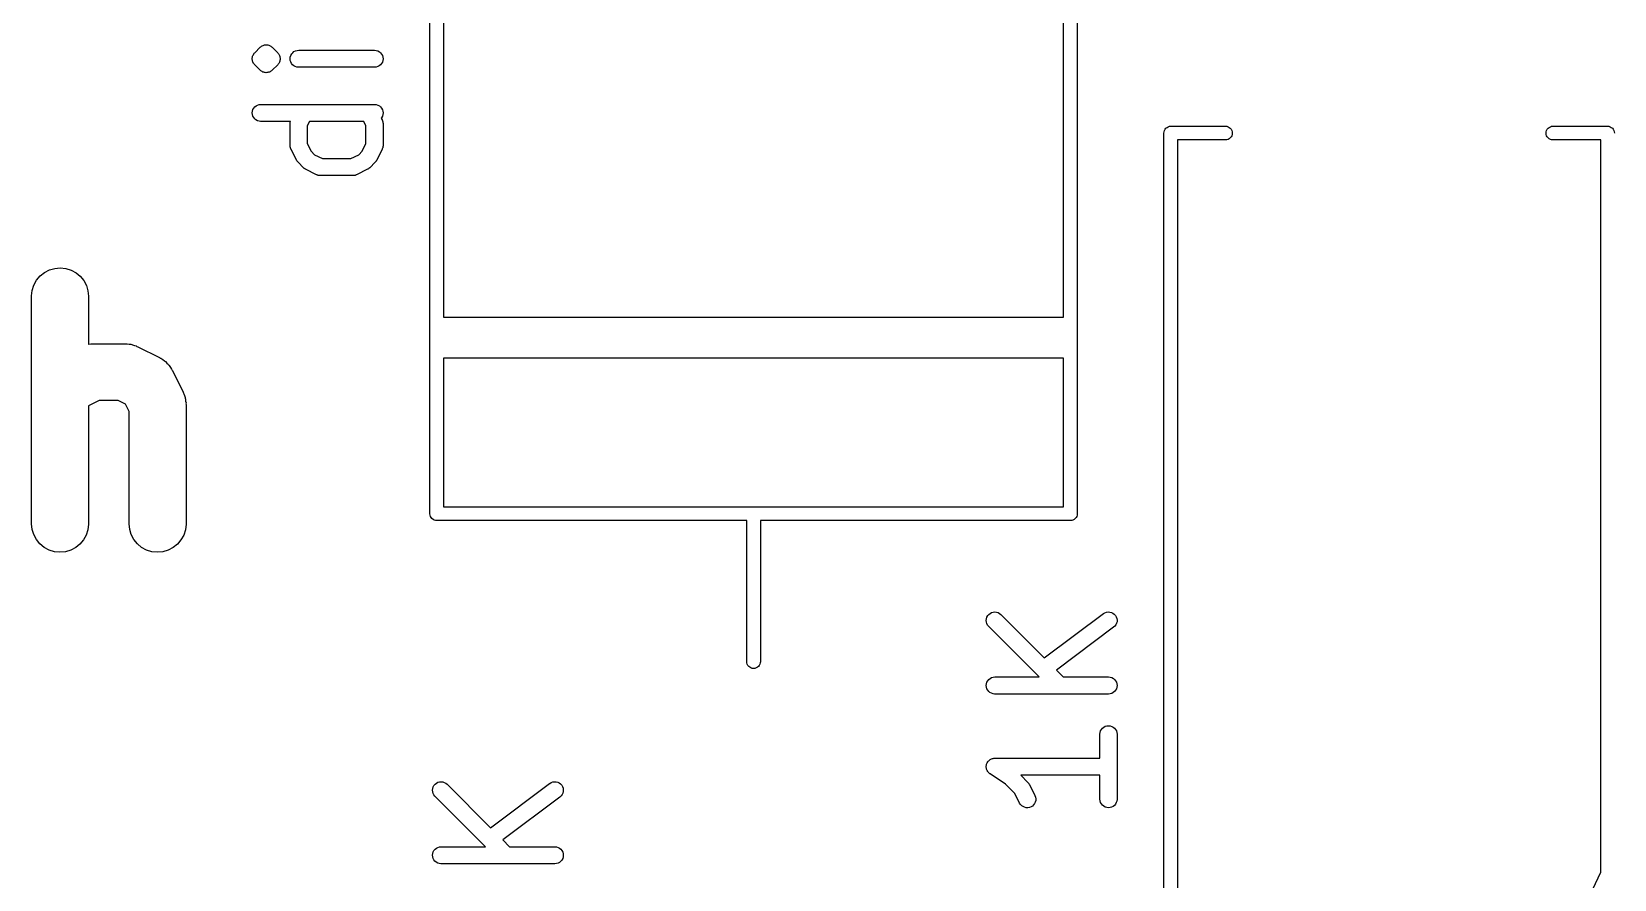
# Model space of a CAD drawing. Extents: x 84.8 to 173.4, y -140 to -47.1.
# Drawn here: x 136.91 to 150.82, y -66.77 to -59.32 of the extents above; entities that cross this region are included whole.
import ezdxf

# ---------------------------------------------------------------- set-up
doc = ezdxf.new("R2010")
doc.units = 0
doc.header["$MEASUREMENT"] = 0
doc.layers.add('BLACK', color=7, linetype='CONTINUOUS')

msp = doc.modelspace()

# ---------------------------------------------------------------- linework, layer by layer
at = {"layer": 'BLACK', "linetype": 'CONTINUOUS'}
for p, q in [((140.411, -61.883), (140.411, -53.7969)), ((140.531, -53.854), (140.531, -61.826)), ((145.981, -61.826), (145.981, -55.3992)), ((146.101, -55.3992), (146.101, -61.8831)), ((138.848, -59.5542), (138.849, -59.5472)), ((138.849, -59.5472), (138.85, -59.5401)), ((138.85, -59.5396), (138.852, -59.5329)), ((138.85, -59.5397), (138.85, -59.5396)), ((138.85, -59.5399), (138.85, -59.5397)), ((138.85, -59.54), (138.85, -59.5399)), ((138.85, -59.5401), (138.85, -59.54)), ((138.852, -59.5329), (138.854, -59.5261)), ((138.854, -59.5256), (138.858, -59.5194)), ((138.854, -59.5258), (138.854, -59.5256)), ((138.854, -59.5259), (138.854, -59.5258)), ((138.854, -59.526), (138.854, -59.5259)), ((138.854, -59.5261), (138.854, -59.526)), ((138.858, -59.5194), (138.861, -59.5132)), ((138.861, -59.5128), (138.866, -59.5073)), ((138.861, -59.5129), (138.861, -59.5128)), ((138.861, -59.513), (138.861, -59.5129)), ((138.861, -59.5131), (138.861, -59.513)), ((138.861, -59.5132), (138.861, -59.5131)), ((138.866, -59.5073), (138.87, -59.5019)), ((138.87, -59.5019), (138.918, -59.4543)), ((138.918, -59.4539), (138.919, -59.4536)), ((138.918, -59.4543), (138.918, -59.4539)), ((138.918, -59.4539), (138.918, -59.4539)), ((138.918, -59.4539), (138.918, -59.4539)), ((138.919, -59.4536), (138.924, -59.4492)), ((138.924, -59.4492), (138.93, -59.4447)), ((138.93, -59.4444), (138.936, -59.4412)), ((138.93, -59.4446), (138.93, -59.4444)), ((138.93, -59.4447), (138.93, -59.4446)), ((138.936, -59.4412), (138.943, -59.4379)), ((138.943, -59.4377), (138.95, -59.4357)), ((138.943, -59.4378), (138.943, -59.4377)), ((138.943, -59.4379), (138.943, -59.4378)), ((138.95, -59.4357), (138.957, -59.4337)), ((138.957, -59.4336), (138.964, -59.433)), ((138.957, -59.4337), (138.957, -59.4336)), ((138.957, -59.4337), (138.957, -59.4337)), ((138.964, -59.433), (138.971, -59.4323)), ((138.971, -59.4323), (138.972, -59.4324)), ((138.972, -59.4324), (138.972, -59.4323)), ((138.972, -59.4323), (138.979, -59.4331)), ((138.979, -59.4331), (138.986, -59.4338)), ((138.986, -59.4338), (138.986, -59.4339)), ((138.986, -59.4339), (138.986, -59.4339)), ((138.986, -59.4339), (138.993, -59.436)), ((138.993, -59.436), (139, -59.4381)), ((139, -59.4381), (139, -59.4382)), ((139, -59.4382), (139, -59.4383)), ((139, -59.4383), (139.006, -59.4417)), ((139.006, -59.4417), (139.013, -59.445)), ((139.013, -59.445), (139.013, -59.4452)), ((139.013, -59.4452), (139.013, -59.4453)), ((139.013, -59.4453), (139.019, -59.4498)), ((139.019, -59.4498), (139.024, -59.4543)), ((139.024, -59.4543), (139.072, -59.5019)), ((139.072, -59.5019), (139.072, -59.5023)), ((139.072, -59.5023), (139.072, -59.5023)), ((139.072, -59.5023), (139.072, -59.5023)), ((139.072, -59.5023), (139.072, -59.5025)), ((139.072, -59.5025), (139.072, -59.5025)), ((139.072, -59.5025), (139.072, -59.5025)), ((139.072, -59.5025), (139.072, -59.5027)), ((139.072, -59.5027), (139.077, -59.5082)), ((139.077, -59.5082), (139.081, -59.5137)), ((139.081, -59.5137), (139.081, -59.5138)), ((139.081, -59.5138), (139.081, -59.5139)), ((139.081, -59.5139), (139.081, -59.514)), ((139.081, -59.514), (139.082, -59.5141)), ((139.082, -59.5141), (139.085, -59.5204)), ((139.085, -59.5204), (139.088, -59.5266)), ((139.088, -59.5266), (139.088, -59.5267)), ((139.088, -59.5267), (139.088, -59.5269)), ((139.088, -59.5269), (139.088, -59.527)), ((139.088, -59.527), (139.088, -59.5271)), ((139.088, -59.5271), (139.09, -59.5339)), ((139.09, -59.5339), (139.092, -59.5406)), ((139.092, -59.5406), (139.092, -59.5408)), ((139.092, -59.5408), (139.092, -59.5409)), ((139.092, -59.5409), (139.092, -59.541)), ((139.092, -59.541), (139.092, -59.5412)), ((139.092, -59.5412), (139.093, -59.5482)), ((139.093, -59.5482), (139.094, -59.5552)), ((139.182, -59.5544), (139.183, -59.5399)), ((139.183, -59.5399), (139.188, -59.5259)), ((139.188, -59.5259), (139.195, -59.513)), ((139.195, -59.513), (139.204, -59.5017)), ((139.204, -59.5017), (139.215, -59.4925)), ((139.215, -59.4925), (139.228, -59.4856)), ((139.228, -59.4856), (139.242, -59.4814)), ((139.242, -59.4814), (139.257, -59.48)), ((139.257, -59.48), (139.923, -59.48)), ((139.923, -59.48), (139.924, -59.48)), ((139.924, -59.48), (139.939, -59.4816)), ((139.939, -59.4816), (139.953, -59.486)), ((139.953, -59.486), (139.966, -59.4931)), ((139.966, -59.4931), (139.977, -59.5025)), ((139.977, -59.5025), (139.986, -59.5139)), ((139.986, -59.5139), (139.993, -59.5269)), ((139.993, -59.5269), (139.997, -59.5409)), ((139.997, -59.5409), (139.998, -59.5555)), ((138.848, -59.5543), (138.848, -59.5542)), ((138.848, -59.5544), (138.848, -59.5543)), ((138.848, -59.5546), (138.848, -59.5544)), ((138.848, -59.5547), (138.848, -59.5546)), ((138.849, -59.5617), (138.848, -59.5547)), ((138.85, -59.5687), (138.849, -59.5617)), ((138.85, -59.5689), (138.85, -59.5687)), ((138.85, -59.569), (138.85, -59.5689)), ((138.85, -59.5691), (138.85, -59.569)), ((138.85, -59.5693), (138.85, -59.5691)), ((138.852, -59.576), (138.85, -59.5693)), ((138.854, -59.5828), (138.852, -59.576)), ((138.854, -59.5829), (138.854, -59.5828)), ((138.854, -59.583), (138.854, -59.5829)), ((138.854, -59.5832), (138.854, -59.583)), ((138.854, -59.5833), (138.854, -59.5832)), ((138.857, -59.5895), (138.854, -59.5833)), ((138.86, -59.5958), (138.857, -59.5895)), ((138.861, -59.5959), (138.86, -59.5958)), ((138.861, -59.596), (138.861, -59.5959)), ((138.861, -59.5961), (138.861, -59.596)), ((138.861, -59.5962), (138.861, -59.5961)), ((138.865, -59.6017), (138.861, -59.5962)), ((138.87, -59.6072), (138.865, -59.6017)), ((138.87, -59.6074), (138.87, -59.6072)), ((138.87, -59.6076), (138.87, -59.6074)), ((138.87, -59.6074), (138.87, -59.6074)), ((138.87, -59.6074), (138.87, -59.6074)), ((138.87, -59.608), (138.87, -59.6076)), ((138.87, -59.6076), (138.87, -59.6076)), ((138.87, -59.6076), (138.87, -59.6076)), ((138.918, -59.6556), (138.87, -59.608)), ((138.923, -59.6601), (138.918, -59.6556)), ((138.929, -59.6646), (138.923, -59.6601)), ((138.929, -59.6647), (138.929, -59.6646)), ((138.929, -59.6649), (138.929, -59.6647)), ((138.936, -59.6682), (138.929, -59.6649)), ((138.942, -59.6716), (138.936, -59.6682)), ((138.942, -59.6717), (138.942, -59.6716)), ((138.942, -59.6718), (138.942, -59.6717)), ((138.949, -59.6739), (138.942, -59.6718)), ((138.956, -59.676), (138.949, -59.6739)), ((138.956, -59.6761), (138.956, -59.676)), ((138.956, -59.676), (138.956, -59.676)), ((138.963, -59.6768), (138.956, -59.6761)), ((138.97, -59.6776), (138.963, -59.6768)), ((138.971, -59.6776), (138.97, -59.6775)), ((138.97, -59.6775), (138.97, -59.6776)), ((138.978, -59.6769), (138.971, -59.6776)), ((138.985, -59.6763), (138.978, -59.6769)), ((138.992, -59.6742), (138.985, -59.6762)), ((138.985, -59.6762), (138.985, -59.6762)), ((138.985, -59.6762), (138.985, -59.6763)), ((138.999, -59.6722), (138.992, -59.6742)), ((139.006, -59.6687), (138.999, -59.672)), ((138.999, -59.672), (138.999, -59.6721)), ((138.999, -59.6721), (138.999, -59.6722)), ((139.012, -59.6655), (139.006, -59.6687)), ((139.018, -59.6608), (139.012, -59.6652)), ((139.012, -59.6652), (139.012, -59.6653)), ((139.012, -59.6653), (139.012, -59.6655)), ((139.023, -59.6563), (139.018, -59.6608)), ((139.024, -59.656), (139.023, -59.6563)), ((139.072, -59.608), (139.024, -59.6556)), ((139.024, -59.6556), (139.024, -59.656)), ((139.024, -59.656), (139.024, -59.656)), ((139.024, -59.656), (139.024, -59.656)), ((139.076, -59.6025), (139.072, -59.608)), ((139.081, -59.5971), (139.076, -59.6025)), ((139.084, -59.5904), (139.081, -59.5967)), ((139.081, -59.5967), (139.081, -59.5968)), ((139.081, -59.5968), (139.081, -59.5969)), ((139.081, -59.5969), (139.081, -59.597)), ((139.081, -59.597), (139.081, -59.5971)), ((139.088, -59.5843), (139.084, -59.5904)), ((139.09, -59.5769), (139.088, -59.5838)), ((139.088, -59.5838), (139.088, -59.5839)), ((139.088, -59.5839), (139.088, -59.584)), ((139.088, -59.584), (139.088, -59.5841)), ((139.088, -59.5841), (139.088, -59.5843)), ((139.092, -59.5703), (139.09, -59.5769)), ((139.093, -59.5626), (139.092, -59.5698)), ((139.092, -59.5698), (139.092, -59.5699)), ((139.092, -59.5699), (139.092, -59.57)), ((139.092, -59.57), (139.092, -59.5702)), ((139.092, -59.5702), (139.092, -59.5703)), ((139.094, -59.5557), (139.093, -59.5626)), ((139.094, -59.5552), (139.094, -59.5553)), ((139.094, -59.5553), (139.094, -59.5555)), ((139.094, -59.5555), (139.094, -59.5556)), ((139.094, -59.5556), (139.094, -59.5557)), ((139.183, -59.569), (139.182, -59.5544)), ((139.187, -59.583), (139.183, -59.569)), ((139.194, -59.596), (139.187, -59.583)), ((139.203, -59.6074), (139.194, -59.596)), ((139.214, -59.6168), (139.203, -59.6074)), ((139.227, -59.6239), (139.214, -59.6168)), ((139.241, -59.6283), (139.227, -59.6239)), ((139.256, -59.6299), (139.241, -59.6283)), ((139.257, -59.63), (139.256, -59.6299)), ((139.923, -59.63), (139.257, -59.63)), ((139.938, -59.6285), (139.923, -59.63)), ((139.952, -59.6243), (139.938, -59.6285)), ((139.965, -59.6174), (139.952, -59.6243)), ((139.976, -59.6082), (139.965, -59.6174)), ((139.986, -59.5969), (139.976, -59.6082)), ((139.993, -59.584), (139.986, -59.5969)), ((139.997, -59.57), (139.993, -59.584)), ((139.998, -59.5555), (139.997, -59.57)), ((138.871, -59.9779), (138.882, -59.9687)), ((138.882, -59.9687), (138.895, -59.9618)), ((138.895, -59.9618), (138.909, -59.9576)), ((138.909, -59.9576), (138.923, -59.9561)), ((138.923, -59.9561), (139.923, -59.9561)), ((139.923, -59.9561), (139.924, -59.9561)), ((139.924, -59.9561), (139.939, -59.9578)), ((139.939, -59.9578), (139.953, -59.9622)), ((139.953, -59.9622), (139.966, -59.9693)), ((139.966, -59.9693), (139.977, -59.9787)), ((138.848, -60.0306), (138.85, -60.0161)), ((138.85, -60.0452), (138.848, -60.0306)), ((138.85, -60.0161), (138.854, -60.0021)), ((138.854, -60.0592), (138.85, -60.0452)), ((138.854, -60.0021), (138.861, -59.9892)), ((138.861, -60.0722), (138.854, -60.0592)), ((138.861, -59.9892), (138.871, -59.9779)), ((138.87, -60.0836), (138.861, -60.0722)), ((138.881, -60.093), (138.87, -60.0836)), ((138.894, -60.1001), (138.881, -60.093)), ((138.908, -60.1045), (138.894, -60.1001)), ((138.922, -60.1061), (138.908, -60.1045)), ((138.923, -60.1061), (138.922, -60.1061)), ((139.185, -60.1061), (138.923, -60.1061)), ((139.183, -60.1108), (139.184, -60.1087)), ((139.184, -60.1065), (139.185, -60.1061)), ((139.184, -60.1087), (139.184, -60.1065)), ((139.351, -60.1061), (139.332, -60.1441)), ((139.829, -60.1061), (139.351, -60.1061)), ((139.848, -60.1441), (139.829, -60.1061)), ((139.977, -59.9787), (139.986, -59.9901)), ((139.986, -60.0731), (139.982, -60.0768)), ((139.982, -60.0768), (139.99, -60.0928)), ((139.986, -59.9901), (139.993, -60.003)), ((139.993, -60.0602), (139.986, -60.0731)), ((139.99, -60.0928), (139.991, -60.0938)), ((139.991, -60.0938), (139.992, -60.0959)), ((139.992, -60.0959), (139.993, -60.0978)), ((139.993, -60.003), (139.997, -60.0171)), ((139.997, -60.0462), (139.993, -60.0602)), ((139.993, -60.0978), (139.994, -60.1027)), ((139.994, -60.1027), (139.996, -60.1075)), ((139.996, -60.1075), (139.996, -60.1097)), ((139.996, -60.1097), (139.997, -60.1118)), ((139.997, -60.0171), (139.998, -60.0317)), ((139.998, -60.0317), (139.997, -60.0462)), ((139.182, -60.1209), (139.183, -60.1159)), ((139.182, -60.1231), (139.182, -60.1209)), ((139.182, -60.1253), (139.182, -60.1231)), ((139.182, -60.1264), (139.182, -60.1253)), ((139.182, -60.3169), (139.182, -60.1264)), ((139.183, -60.1159), (139.183, -60.1108)), ((139.332, -60.1441), (139.332, -60.2992)), ((139.848, -60.2992), (139.848, -60.1441)), ((139.997, -60.1118), (139.997, -60.1169)), ((139.997, -60.1169), (139.998, -60.122)), ((139.998, -60.122), (139.998, -60.1242)), ((139.998, -60.1242), (139.998, -60.1264)), ((139.998, -60.1264), (139.998, -60.3169)), ((146.864, -60.208), (146.865, -60.1962)), ((146.864, -60.211), (146.864, -60.208)), ((146.864, -69.8783), (146.864, -60.211)), ((146.865, -60.1962), (146.868, -60.1849)), ((146.868, -60.1849), (146.874, -60.1745)), ((146.874, -60.1745), (146.881, -60.1654)), ((146.881, -60.1654), (146.891, -60.1579)), ((146.891, -60.1579), (146.901, -60.1523)), ((146.901, -60.1523), (146.912, -60.1489)), ((146.912, -60.1489), (146.921, -60.148)), ((146.921, -60.148), (146.924, -60.1477)), ((146.921, -60.148), (146.921, -60.148)), ((146.924, -60.1477), (146.927, -60.148)), ((146.927, -60.148), (147.407, -60.148)), ((147.407, -60.148), (147.416, -60.1489)), ((147.416, -60.1489), (147.427, -60.1523)), ((147.427, -60.1523), (147.437, -60.1579)), ((147.437, -60.1579), (147.447, -60.1654)), ((147.447, -60.1654), (147.454, -60.1745)), ((147.454, -60.2415), (147.447, -60.2506)), ((147.454, -60.1745), (147.46, -60.1849)), ((147.46, -60.2311), (147.454, -60.2415)), ((147.46, -60.1849), (147.463, -60.1962)), ((147.463, -60.2198), (147.46, -60.2311)), ((147.463, -60.1962), (147.464, -60.208)), ((147.464, -60.208), (147.463, -60.2198)), ((150.224, -60.208), (150.225, -60.1962)), ((150.225, -60.2198), (150.224, -60.208)), ((150.225, -60.1962), (150.228, -60.1849)), ((150.228, -60.2311), (150.225, -60.2198)), ((150.228, -60.1849), (150.234, -60.1745)), ((150.234, -60.2415), (150.228, -60.2311)), ((150.234, -60.1745), (150.241, -60.1654)), ((150.241, -60.2506), (150.234, -60.2415)), ((150.241, -60.1654), (150.251, -60.1579)), ((150.251, -60.1579), (150.261, -60.1523)), ((150.261, -60.1523), (150.272, -60.1489)), ((150.272, -60.1489), (150.281, -60.148)), ((150.281, -60.148), (150.761, -60.148)), ((150.761, -60.148), (150.764, -60.1477)), ((150.764, -60.1477), (150.767, -60.148)), ((150.767, -60.148), (150.776, -60.1489)), ((150.776, -60.1489), (150.787, -60.1523)), ((150.787, -60.1523), (150.797, -60.1579)), ((150.797, -60.1579), (150.807, -60.1654)), ((150.807, -60.1654), (150.814, -60.1745)), ((150.814, -60.1745), (150.82, -60.1849)), ((150.82, -60.1849), (150.823, -60.1962)), ((150.823, -60.1962), (150.824, -60.208)), ((139.182, -60.3191), (139.182, -60.3169)), ((139.182, -60.3213), (139.182, -60.3191)), ((139.183, -60.3263), (139.182, -60.3213)), ((139.183, -60.3314), (139.183, -60.3263)), ((139.184, -60.3335), (139.183, -60.3314)), ((139.184, -60.3357), (139.184, -60.3335)), ((139.186, -60.3405), (139.184, -60.3357)), ((139.187, -60.3454), (139.186, -60.3405)), ((139.188, -60.3474), (139.187, -60.3454)), ((139.189, -60.3495), (139.188, -60.3474)), ((139.19, -60.3504), (139.189, -60.3495)), ((139.237, -60.4456), (139.19, -60.3504)), ((139.332, -60.2992), (139.366, -60.3677)), ((139.366, -60.3677), (139.396, -60.3981)), ((139.784, -60.3981), (139.814, -60.3677)), ((139.814, -60.3677), (139.848, -60.2992)), ((139.99, -60.3504), (139.943, -60.4456)), ((139.991, -60.3483), (139.99, -60.3504)), ((139.992, -60.3464), (139.991, -60.3483)), ((139.994, -60.3415), (139.992, -60.3464)), ((139.996, -60.3367), (139.994, -60.3415)), ((139.997, -60.3324), (139.996, -60.3345)), ((139.996, -60.3345), (139.996, -60.3367)), ((139.998, -60.3223), (139.997, -60.3274)), ((139.997, -60.3274), (139.997, -60.3324)), ((139.998, -60.3169), (139.998, -60.3179)), ((139.998, -60.3179), (139.998, -60.3201)), ((139.998, -60.3201), (139.998, -60.3223)), ((147.407, -60.268), (146.984, -60.268)), ((146.984, -60.268), (146.984, -69.8783)), ((147.416, -60.2671), (147.407, -60.268)), ((147.427, -60.2637), (147.416, -60.2671)), ((147.437, -60.2581), (147.427, -60.2637)), ((147.447, -60.2506), (147.437, -60.2581)), ((150.251, -60.2581), (150.241, -60.2506)), ((150.261, -60.2637), (150.251, -60.2581)), ((150.272, -60.2671), (150.261, -60.2637)), ((150.281, -60.268), (150.272, -60.2671)), ((150.704, -60.268), (150.281, -60.268)), ((150.704, -66.7052), (150.704, -60.268)), ((139.239, -60.4492), (139.237, -60.4456)), ((139.241, -60.4529), (139.239, -60.4492)), ((139.243, -60.4554), (139.241, -60.4529)), ((139.245, -60.458), (139.243, -60.4554)), ((139.248, -60.4611), (139.245, -60.458)), ((139.251, -60.4644), (139.248, -60.4611)), ((139.251, -60.4651), (139.251, -60.4644)), ((139.299, -60.5127), (139.251, -60.4651)), ((139.302, -60.5154), (139.299, -60.5127)), ((139.305, -60.5184), (139.302, -60.5154)), ((139.308, -60.5201), (139.305, -60.5184)), ((139.31, -60.522), (139.308, -60.5201)), ((139.314, -60.524), (139.31, -60.522)), ((139.317, -60.5263), (139.314, -60.524)), ((139.318, -60.5268), (139.317, -60.5263)), ((139.414, -60.5744), (139.318, -60.5268)), ((139.396, -60.3981), (139.465, -60.4323)), ((139.465, -60.4323), (139.715, -60.4323)), ((139.715, -60.4323), (139.784, -60.3981)), ((139.862, -60.5268), (139.766, -60.5744)), ((139.865, -60.5246), (139.862, -60.5268)), ((139.869, -60.5226), (139.865, -60.5246)), ((139.871, -60.5207), (139.869, -60.5226)), ((139.874, -60.519), (139.871, -60.5207)), ((139.877, -60.5161), (139.874, -60.519)), ((139.88, -60.5135), (139.877, -60.5161)), ((139.881, -60.5127), (139.88, -60.5135)), ((139.929, -60.4651), (139.881, -60.5127)), ((139.931, -60.4619), (139.929, -60.4651)), ((139.934, -60.4588), (139.931, -60.4619)), ((139.936, -60.4562), (139.934, -60.4588)), ((139.938, -60.4538), (139.936, -60.4562)), ((139.94, -60.4501), (139.938, -60.4538)), ((139.942, -60.4466), (139.94, -60.4501)), ((139.943, -60.4456), (139.942, -60.4466)), ((139.416, -60.5752), (139.414, -60.5744)), ((139.418, -60.5763), (139.416, -60.5752)), ((139.423, -60.5778), (139.418, -60.5763)), ((139.427, -60.5797), (139.423, -60.5778)), ((139.429, -60.58), (139.427, -60.5797)), ((139.432, -60.5807), (139.429, -60.58)), ((139.437, -60.5813), (139.432, -60.5807)), ((139.442, -60.5821), (139.437, -60.5813)), ((139.444, -60.5821), (139.442, -60.5821)), ((139.446, -60.5823), (139.444, -60.5821)), ((139.447, -60.5823), (139.446, -60.5823)), ((139.733, -60.5823), (139.447, -60.5823)), ((139.735, -60.5821), (139.733, -60.5823)), ((139.737, -60.5822), (139.735, -60.5821)), ((139.742, -60.5814), (139.737, -60.5822)), ((139.747, -60.5809), (139.742, -60.5814)), ((139.75, -60.5803), (139.747, -60.5809)), ((139.752, -60.5799), (139.75, -60.5803)), ((139.757, -60.5782), (139.752, -60.5799)), ((139.761, -60.5767), (139.757, -60.5782)), ((139.763, -60.5756), (139.761, -60.5767)), ((139.766, -60.5749), (139.763, -60.5756)), ((139.766, -60.5744), (139.766, -60.5749)), ((136.929, -61.5443), (136.953, -61.5015)), ((136.953, -61.5015), (136.984, -61.4641)), ((136.984, -61.4641), (137.022, -61.4336)), ((137.022, -61.4336), (137.065, -61.411)), ((137.065, -61.411), (137.112, -61.3972)), ((137.112, -61.3972), (137.161, -61.3928)), ((137.161, -61.3928), (137.209, -61.3979)), ((137.209, -61.3979), (137.256, -61.4123)), ((137.256, -61.4123), (137.299, -61.4355)), ((137.299, -61.4355), (137.336, -61.4666)), ((137.336, -61.4666), (137.367, -61.5044)), ((136.909, -61.6393), (136.914, -61.5908)), ((136.909, -61.6428), (136.909, -61.6393)), ((136.914, -61.5908), (136.929, -61.5443)), ((137.367, -61.5044), (137.39, -61.5475)), ((137.39, -61.5475), (137.404, -61.5942)), ((137.404, -61.5942), (137.409, -61.6428)), ((136.909, -63.6428), (136.909, -61.6428)), ((137.409, -61.6428), (137.409, -62.0629)), ((140.411, -61.886), (140.411, -61.883)), ((140.411, -61.889), (140.411, -61.886)), ((140.411, -62.003), (140.411, -61.889)), ((140.531, -61.826), (145.981, -61.826)), ((146.101, -61.8831), (146.101, -61.886)), ((146.101, -61.886), (146.101, -61.8889)), ((146.101, -61.8889), (146.101, -62.0031)), ((140.411, -62.006), (140.411, -62.003)), ((140.411, -62.009), (140.411, -62.006)), ((140.411, -62.123), (140.411, -62.009)), ((146.101, -62.0031), (146.101, -62.006)), ((146.101, -62.006), (146.101, -62.0089)), ((146.101, -62.0089), (146.101, -62.1231)), ((137.409, -62.0629), (137.413, -62.0625)), ((137.413, -62.0625), (137.43, -62.0599)), ((137.43, -62.0599), (137.437, -62.0601)), ((137.437, -62.0601), (137.445, -62.0594)), ((137.445, -62.0594), (137.73, -62.0594)), ((137.73, -62.0594), (137.734, -62.0595)), ((137.734, -62.0595), (137.741, -62.0603)), ((137.741, -62.0603), (137.748, -62.0601)), ((137.748, -62.0601), (137.765, -62.063)), ((137.765, -62.063), (137.782, -62.0649)), ((137.782, -62.0649), (137.789, -62.0671)), ((137.789, -62.0671), (137.797, -62.0684)), ((137.797, -62.0684), (137.812, -62.0745)), ((137.812, -62.0745), (137.829, -62.0796)), ((137.829, -62.0796), (137.835, -62.0832)), ((137.835, -62.0832), (137.842, -62.0858)), ((137.842, -62.0858), (138.033, -62.1811)), ((138.033, -62.1811), (138.036, -62.1826)), ((138.036, -62.1826), (138.04, -62.1856)), ((138.04, -62.1856), (138.045, -62.1878)), ((138.045, -62.1878), (138.061, -62.1988)), ((140.411, -62.126), (140.411, -62.123)), ((140.411, -62.129), (140.411, -62.126)), ((140.411, -63.551), (140.411, -62.129)), ((140.531, -62.186), (140.531, -63.494)), ((145.981, -62.186), (140.531, -62.186)), ((145.981, -63.494), (145.981, -62.186)), ((146.101, -62.1231), (146.101, -62.126)), ((146.101, -62.126), (146.101, -62.1289)), ((146.101, -62.1289), (146.101, -63.5511)), ((138.061, -62.1988), (138.077, -62.2092)), ((138.077, -62.2092), (138.08, -62.213)), ((138.08, -62.213), (138.085, -62.2161)), ((138.085, -62.2161), (138.098, -62.2299)), ((138.098, -62.2299), (138.112, -62.2432)), ((138.112, -62.2432), (138.115, -62.2476)), ((138.115, -62.2476), (138.118, -62.2516)), ((138.118, -62.2516), (138.129, -62.2677)), ((138.129, -62.2677), (138.139, -62.2833)), ((138.139, -62.2833), (138.141, -62.2883)), ((138.141, -62.2883), (138.144, -62.2929)), ((138.144, -62.2929), (138.24, -62.4833)), ((137.504, -62.5594), (137.409, -62.6068)), ((137.409, -62.6068), (137.409, -63.6428)), ((137.671, -62.5594), (137.504, -62.5594)), ((137.734, -62.591), (137.671, -62.5594)), ((137.766, -62.6542), (137.734, -62.591)), ((138.24, -62.4833), (138.241, -62.4865)), ((138.241, -62.4865), (138.244, -62.4934)), ((138.244, -62.4934), (138.247, -62.4999)), ((138.247, -62.4999), (138.252, -62.5162)), ((138.252, -62.5162), (138.258, -62.5323)), ((138.258, -62.5323), (138.259, -62.5395)), ((138.259, -62.5395), (138.261, -62.5466)), ((138.261, -62.5466), (138.263, -62.5636)), ((138.263, -62.5636), (138.266, -62.5805)), ((138.266, -62.5805), (138.265, -62.5878)), ((138.265, -62.5878), (138.266, -62.5951)), ((138.266, -62.5951), (138.266, -63.6428)), ((137.766, -63.6428), (137.766, -62.6542)), ((140.411, -63.554), (140.411, -63.551)), ((140.412, -63.5658), (140.411, -63.554)), ((140.415, -63.5771), (140.412, -63.5658)), ((140.421, -63.5875), (140.415, -63.5771)), ((140.428, -63.5966), (140.421, -63.5875)), ((140.531, -63.494), (143.253, -63.494)), ((143.253, -63.494), (143.256, -63.4937)), ((143.256, -63.4937), (143.259, -63.494)), ((143.259, -63.494), (145.981, -63.494)), ((146.091, -63.5875), (146.084, -63.5966)), ((146.097, -63.5771), (146.091, -63.5875)), ((146.1, -63.5658), (146.097, -63.5771)), ((146.101, -63.5591), (146.1, -63.5658)), ((146.101, -63.5511), (146.101, -63.554)), ((146.101, -63.554), (146.101, -63.5569)), ((146.101, -63.5569), (146.101, -63.5569)), ((146.101, -63.5569), (146.101, -63.5591)), ((136.914, -63.6913), (136.909, -63.6428)), ((136.928, -63.738), (136.914, -63.6913)), ((137.403, -63.6947), (137.389, -63.7412)), ((137.409, -63.6463), (137.403, -63.6947)), ((137.409, -63.6428), (137.409, -63.6463)), ((137.771, -63.6913), (137.766, -63.6428)), ((137.785, -63.738), (137.771, -63.6913)), ((138.261, -63.6947), (138.246, -63.7412)), ((138.266, -63.6463), (138.261, -63.6947)), ((138.266, -63.6428), (138.266, -63.6463)), ((140.438, -63.6041), (140.428, -63.5966)), ((140.448, -63.6097), (140.438, -63.6041)), ((140.459, -63.6131), (140.448, -63.6097)), ((140.468, -63.614), (140.459, -63.6131)), ((140.471, -63.6143), (140.468, -63.614)), ((140.468, -63.614), (140.468, -63.614)), ((140.474, -63.614), (140.471, -63.6143)), ((143.196, -63.614), (140.474, -63.614)), ((143.196, -64.8569), (143.196, -63.614)), ((146.038, -63.614), (143.316, -63.614)), ((143.316, -63.614), (143.316, -64.8569)), ((146.041, -63.6143), (146.038, -63.614)), ((146.044, -63.614), (146.041, -63.6143)), ((146.053, -63.6131), (146.044, -63.614)), ((146.044, -63.614), (146.044, -63.614)), ((146.064, -63.6097), (146.053, -63.6131)), ((146.074, -63.6041), (146.064, -63.6097)), ((146.084, -63.5966), (146.074, -63.6041)), ((136.951, -63.7811), (136.928, -63.738)), ((136.981, -63.8189), (136.951, -63.7811)), ((137.019, -63.85), (136.981, -63.8189)), ((137.062, -63.8732), (137.019, -63.85)), ((137.296, -63.852), (137.253, -63.8746)), ((137.334, -63.8214), (137.296, -63.852)), ((137.365, -63.784), (137.334, -63.8214)), ((137.389, -63.7412), (137.365, -63.784)), ((137.808, -63.7811), (137.785, -63.738)), ((137.839, -63.8189), (137.808, -63.7811)), ((137.876, -63.85), (137.839, -63.8189)), ((137.919, -63.8732), (137.876, -63.85)), ((138.153, -63.852), (138.11, -63.8746)), ((138.191, -63.8214), (138.153, -63.852)), ((138.222, -63.784), (138.191, -63.8214)), ((138.246, -63.7412), (138.222, -63.784)), ((137.109, -63.8877), (137.062, -63.8732)), ((137.157, -63.8928), (137.109, -63.8877)), ((137.206, -63.8883), (137.157, -63.8928)), ((137.253, -63.8746), (137.206, -63.8883)), ((137.966, -63.8877), (137.919, -63.8732)), ((138.014, -63.8928), (137.966, -63.8877)), ((138.063, -63.8883), (138.014, -63.8928)), ((138.11, -63.8746), (138.063, -63.8883)), ((145.335, -64.4297), (145.348, -64.4228)), ((145.348, -64.4228), (145.362, -64.4187)), ((145.362, -64.4187), (145.377, -64.4173)), ((145.377, -64.4173), (145.391, -64.4188)), ((145.391, -64.4188), (145.405, -64.423)), ((145.405, -64.423), (145.418, -64.43)), ((146.345, -64.4242), (146.359, -64.4194)), ((146.359, -64.4194), (146.373, -64.4174)), ((146.373, -64.4174), (146.388, -64.4182)), ((146.388, -64.4182), (146.402, -64.4218)), ((146.402, -64.4218), (146.415, -64.4281)), ((145.301, -64.4915), (145.303, -64.4769)), ((145.303, -64.5061), (145.301, -64.4915)), ((145.303, -64.4769), (145.307, -64.463)), ((145.307, -64.5201), (145.303, -64.5061)), ((145.307, -64.463), (145.314, -64.4501)), ((145.313, -64.5331), (145.307, -64.5201)), ((145.323, -64.5446), (145.313, -64.5331)), ((145.314, -64.4501), (145.324, -64.4389)), ((145.323, -64.5453), (145.323, -64.5446)), ((145.767, -64.9887), (145.323, -64.5453)), ((145.324, -64.4389), (145.335, -64.4297)), ((145.418, -64.43), (145.429, -64.4393)), ((145.429, -64.4393), (145.812, -64.8218)), ((145.812, -64.8218), (146.331, -64.4323)), ((146.421, -64.5523), (145.919, -64.929)), ((146.331, -64.4323), (146.332, -64.4317)), ((146.332, -64.4317), (146.345, -64.4242)), ((146.415, -64.4281), (146.427, -64.4368)), ((146.432, -64.5424), (146.421, -64.5523)), ((146.427, -64.4368), (146.437, -64.4477)), ((146.441, -64.5306), (146.432, -64.5424)), ((146.437, -64.4477), (146.444, -64.4603)), ((146.447, -64.5174), (146.441, -64.5306)), ((146.444, -64.4603), (146.449, -64.4741)), ((146.451, -64.5031), (146.447, -64.5174)), ((146.449, -64.4741), (146.451, -64.4885)), ((146.451, -64.4885), (146.451, -64.5031)), ((143.197, -64.8658), (143.196, -64.8569)), ((143.2, -64.8771), (143.197, -64.8658)), ((143.206, -64.8875), (143.2, -64.8771)), ((143.213, -64.8966), (143.206, -64.8875)), ((143.223, -64.9041), (143.213, -64.8966)), ((143.233, -64.9097), (143.223, -64.9041)), ((143.244, -64.9131), (143.233, -64.9097)), ((143.256, -64.9143), (143.244, -64.9131)), ((143.268, -64.9131), (143.256, -64.9143)), ((143.279, -64.9097), (143.268, -64.9131)), ((143.289, -64.9041), (143.279, -64.9097)), ((143.299, -64.8966), (143.289, -64.9041)), ((143.306, -64.8875), (143.299, -64.8966)), ((143.312, -64.8771), (143.306, -64.8875)), ((143.315, -64.8658), (143.312, -64.8771)), ((143.316, -64.8569), (143.315, -64.8658)), ((145.919, -64.929), (145.979, -64.9887)), ((145.301, -65.0632), (145.303, -65.0486)), ((145.303, -65.0778), (145.301, -65.0632)), ((145.303, -65.0486), (145.307, -65.0346)), ((145.307, -65.0918), (145.303, -65.0778)), ((145.307, -65.0346), (145.314, -65.0218)), ((145.314, -65.1048), (145.307, -65.0918)), ((145.314, -65.0218), (145.324, -65.0105)), ((145.323, -65.1162), (145.314, -65.1048)), ((145.334, -65.1256), (145.323, -65.1162)), ((145.324, -65.0105), (145.335, -65.0012)), ((145.335, -65.0012), (145.348, -64.9944)), ((145.348, -64.9944), (145.362, -64.9901)), ((145.362, -64.9901), (145.376, -64.9887)), ((145.376, -64.9887), (145.767, -64.9887)), ((145.979, -64.9887), (146.376, -64.9887)), ((146.376, -64.9887), (146.377, -64.9887)), ((146.377, -64.9887), (146.392, -64.9904)), ((146.392, -64.9904), (146.406, -64.9948)), ((146.406, -64.9948), (146.419, -65.0018)), ((146.429, -65.1169), (146.418, -65.1262)), ((146.419, -65.0018), (146.43, -65.0112)), ((146.439, -65.1057), (146.429, -65.1169)), ((146.43, -65.0112), (146.439, -65.0226)), ((146.439, -65.0226), (146.446, -65.0356)), ((146.446, -65.0928), (146.439, -65.1057)), ((146.446, -65.0356), (146.45, -65.0497)), ((146.45, -65.0788), (146.446, -65.0928)), ((146.45, -65.0497), (146.451, -65.0642)), ((146.451, -65.0642), (146.45, -65.0788)), ((145.347, -65.1326), (145.334, -65.1256)), ((145.361, -65.1371), (145.347, -65.1326)), ((145.375, -65.1387), (145.361, -65.1371)), ((145.376, -65.1387), (145.375, -65.1387)), ((146.376, -65.1387), (145.376, -65.1387)), ((146.391, -65.1373), (146.376, -65.1387)), ((146.405, -65.1331), (146.391, -65.1373)), ((146.418, -65.1262), (146.405, -65.1331)), ((146.301, -65.4912), (146.303, -65.4767)), ((146.301, -65.4923), (146.301, -65.4912)), ((146.301, -65.703), (146.301, -65.4923)), ((146.303, -65.4767), (146.307, -65.4627)), ((146.307, -65.4627), (146.314, -65.4499)), ((146.314, -65.4499), (146.324, -65.4387)), ((146.324, -65.4387), (146.335, -65.4295)), ((146.335, -65.4295), (146.348, -65.4227)), ((146.348, -65.4227), (146.362, -65.4186)), ((146.362, -65.4186), (146.377, -65.4173)), ((146.377, -65.4173), (146.391, -65.4188)), ((146.391, -65.4188), (146.405, -65.4231)), ((146.405, -65.4231), (146.418, -65.4301)), ((146.418, -65.4301), (146.43, -65.4394)), ((146.43, -65.4394), (146.439, -65.4508)), ((146.439, -65.4508), (146.446, -65.4637)), ((146.446, -65.4637), (146.45, -65.4777)), ((146.45, -65.4777), (146.451, -65.4923)), ((146.451, -65.4923), (146.451, -66.0637)), ((145.301, -65.7774), (145.302, -65.7702)), ((145.301, -65.7775), (145.301, -65.7774)), ((145.301, -65.7774), (145.301, -65.7774)), ((145.302, -65.785), (145.301, -65.7775)), ((145.302, -65.7702), (145.303, -65.7629)), ((145.303, -65.7919), (145.302, -65.785)), ((145.303, -65.7628), (145.305, -65.7557)), ((145.303, -65.7629), (145.303, -65.7628)), ((145.303, -65.7629), (145.303, -65.7629)), ((145.303, -65.792), (145.303, -65.7919)), ((145.303, -65.7921), (145.303, -65.792)), ((145.305, -65.7992), (145.303, -65.7921)), ((145.305, -65.7557), (145.307, -65.7489)), ((145.307, -65.806), (145.305, -65.7992)), ((145.307, -65.7488), (145.311, -65.7423)), ((145.307, -65.7489), (145.307, -65.7488)), ((145.307, -65.7489), (145.307, -65.7489)), ((145.307, -65.8061), (145.307, -65.806)), ((145.307, -65.806), (145.307, -65.806)), ((145.31, -65.8123), (145.307, -65.8061)), ((145.314, -65.819), (145.31, -65.8123)), ((145.311, -65.7423), (145.314, -65.7361)), ((145.314, -65.736), (145.319, -65.7304)), ((145.314, -65.7361), (145.314, -65.736)), ((145.314, -65.736), (145.314, -65.736)), ((145.319, -65.7304), (145.324, -65.7248)), ((145.324, -65.7247), (145.329, -65.72)), ((145.324, -65.7248), (145.324, -65.7247)), ((145.324, -65.7247), (145.324, -65.7247)), ((145.329, -65.72), (145.335, -65.7155)), ((145.335, -65.7155), (145.342, -65.712)), ((145.335, -65.7155), (145.335, -65.7155)), ((145.335, -65.7155), (145.335, -65.7155)), ((145.342, -65.712), (145.348, -65.7087)), ((145.348, -65.7086), (145.355, -65.7066)), ((145.348, -65.7087), (145.348, -65.7086)), ((145.348, -65.7086), (145.348, -65.7086)), ((145.355, -65.7066), (145.362, -65.7044)), ((145.362, -65.7044), (145.369, -65.7037)), ((145.362, -65.7044), (145.362, -65.7044)), ((145.362, -65.7044), (145.362, -65.7044)), ((145.369, -65.7037), (145.376, -65.703)), ((145.376, -65.703), (146.301, -65.703)), ((140.439, -65.9552), (140.446, -65.9423)), ((140.446, -65.9423), (140.456, -65.9311)), ((140.456, -65.9311), (140.467, -65.9219)), ((140.467, -65.9219), (140.48, -65.915)), ((140.48, -65.915), (140.494, -65.9109)), ((140.494, -65.9109), (140.509, -65.9095)), ((140.509, -65.9095), (140.523, -65.911)), ((140.523, -65.911), (140.537, -65.9152)), ((140.537, -65.9152), (140.55, -65.9222)), ((140.55, -65.9222), (140.561, -65.9314)), ((140.561, -65.9314), (140.944, -66.314)), ((140.944, -66.314), (141.463, -65.9245)), ((141.463, -65.9245), (141.464, -65.9239)), ((141.464, -65.9239), (141.477, -65.9164)), ((141.477, -65.9164), (141.491, -65.9116)), ((141.491, -65.9116), (141.505, -65.9095)), ((141.505, -65.9095), (141.52, -65.9103)), ((141.52, -65.9103), (141.534, -65.914)), ((141.534, -65.914), (141.547, -65.9203)), ((141.547, -65.9203), (141.559, -65.929)), ((141.559, -65.929), (141.569, -65.9399)), ((141.569, -65.9399), (141.576, -65.9525)), ((141.576, -65.9525), (141.581, -65.9662)), ((145.314, -65.8191), (145.314, -65.819)), ((145.314, -65.819), (145.314, -65.819)), ((145.318, -65.8247), (145.314, -65.8191)), ((145.323, -65.8304), (145.318, -65.8247)), ((145.323, -65.8305), (145.323, -65.8304)), ((145.323, -65.8304), (145.323, -65.8304)), ((145.328, -65.8352), (145.323, -65.8305)), ((145.334, -65.8398), (145.328, -65.8352)), ((145.334, -65.8399), (145.334, -65.8398)), ((145.335, -65.8404), (145.334, -65.8399)), ((145.334, -65.8399), (145.334, -65.8399)), ((145.334, -65.8399), (145.334, -65.8399)), ((145.471, -65.9315), (145.335, -65.8404)), ((145.553, -66.0129), (145.471, -65.9315)), ((146.301, -65.853), (145.605, -65.853)), ((145.605, -65.853), (145.668, -65.9154)), ((145.668, -65.9154), (145.668, -65.9162)), ((145.668, -65.9162), (145.671, -65.9195)), ((145.671, -65.9195), (145.674, -65.9225)), ((145.674, -65.9225), (145.675, -65.9252)), ((145.675, -65.9252), (145.677, -65.9276)), ((145.677, -65.9276), (145.679, -65.9314)), ((145.679, -65.9314), (145.682, -65.9349)), ((145.682, -65.9349), (145.729, -66.0302)), ((146.301, -66.0637), (146.301, -65.853)), ((140.433, -65.9837), (140.435, -65.9691)), ((140.435, -65.9983), (140.433, -65.9837)), ((140.435, -65.9691), (140.439, -65.9552)), ((140.439, -66.0123), (140.435, -65.9983)), ((140.445, -66.0253), (140.439, -66.0123)), ((140.455, -66.0368), (140.445, -66.0253)), ((140.455, -66.0375), (140.455, -66.0368)), ((140.899, -66.4809), (140.455, -66.0375)), ((141.553, -66.0445), (141.051, -66.4212)), ((141.564, -66.0346), (141.553, -66.0445)), ((141.573, -66.0228), (141.564, -66.0346)), ((141.579, -66.0095), (141.573, -66.0228)), ((141.583, -65.9953), (141.579, -66.0095)), ((141.581, -65.9662), (141.583, -65.9807)), ((141.583, -65.9807), (141.583, -65.9953)), ((145.595, -66.0973), (145.553, -66.0129)), ((145.733, -66.0882), (145.727, -66.1015)), ((145.729, -66.0302), (145.73, -66.0311)), ((145.73, -66.0311), (145.735, -66.0449)), ((145.736, -66.0739), (145.733, -66.0882)), ((145.735, -66.0449), (145.737, -66.0593)), ((145.737, -66.0593), (145.736, -66.0739)), ((146.303, -66.0783), (146.301, -66.0637)), ((146.307, -66.0923), (146.303, -66.0783)), ((146.314, -66.1052), (146.307, -66.0923)), ((146.445, -66.0933), (146.438, -66.1061)), ((146.45, -66.0793), (146.445, -66.0933)), ((146.451, -66.0648), (146.45, -66.0793)), ((146.451, -66.0637), (146.451, -66.0648)), ((145.603, -66.1096), (145.595, -66.0973)), ((145.613, -66.1203), (145.603, -66.1096)), ((145.625, -66.1288), (145.613, -66.1203)), ((145.638, -66.1348), (145.625, -66.1288)), ((145.652, -66.1381), (145.638, -66.1348)), ((145.667, -66.1386), (145.652, -66.1381)), ((145.681, -66.1362), (145.667, -66.1386)), ((145.695, -66.131), (145.681, -66.1362)), ((145.708, -66.1233), (145.695, -66.131)), ((145.718, -66.1133), (145.708, -66.1233)), ((145.727, -66.1015), (145.718, -66.1133)), ((146.323, -66.1166), (146.314, -66.1052)), ((146.334, -66.1259), (146.323, -66.1166)), ((146.347, -66.1329), (146.334, -66.1259)), ((146.361, -66.1372), (146.347, -66.1329)), ((146.376, -66.1387), (146.361, -66.1372)), ((146.39, -66.1374), (146.376, -66.1387)), ((146.404, -66.1333), (146.39, -66.1374)), ((146.417, -66.1265), (146.404, -66.1333)), ((146.429, -66.1173), (146.417, -66.1265)), ((146.438, -66.1061), (146.429, -66.1173)), ((140.446, -66.514), (140.456, -66.5027)), ((140.456, -66.5027), (140.467, -66.4934)), ((140.467, -66.4934), (140.48, -66.4866)), ((140.48, -66.4866), (140.494, -66.4823)), ((140.494, -66.4823), (140.508, -66.4809)), ((140.508, -66.4809), (140.899, -66.4809)), ((141.051, -66.4212), (141.111, -66.4809)), ((141.111, -66.4809), (141.508, -66.4809)), ((141.508, -66.4809), (141.509, -66.4809)), ((141.509, -66.4809), (141.524, -66.4825)), ((141.524, -66.4825), (141.538, -66.487)), ((141.538, -66.487), (141.551, -66.494)), ((141.551, -66.494), (141.562, -66.5034)), ((141.562, -66.5034), (141.571, -66.5148)), ((140.433, -66.5554), (140.435, -66.5408)), ((140.435, -66.57), (140.433, -66.5554)), ((140.435, -66.5408), (140.439, -66.5268)), ((140.439, -66.584), (140.435, -66.57)), ((140.439, -66.5268), (140.446, -66.514)), ((140.446, -66.597), (140.439, -66.584)), ((140.455, -66.6084), (140.446, -66.597)), ((140.466, -66.6178), (140.455, -66.6084)), ((140.479, -66.6248), (140.466, -66.6178)), ((140.493, -66.6293), (140.479, -66.6248)), ((140.507, -66.6309), (140.493, -66.6293)), ((140.508, -66.6309), (140.507, -66.6309)), ((141.508, -66.6309), (140.508, -66.6309)), ((141.523, -66.6295), (141.508, -66.6309)), ((141.537, -66.6252), (141.523, -66.6295)), ((141.55, -66.6184), (141.537, -66.6252)), ((141.561, -66.6091), (141.55, -66.6184)), ((141.571, -66.5978), (141.561, -66.6091)), ((141.571, -66.5148), (141.578, -66.5278)), ((141.578, -66.585), (141.571, -66.5978)), ((141.578, -66.5278), (141.582, -66.5418)), ((141.582, -66.571), (141.578, -66.585)), ((141.582, -66.5418), (141.583, -66.5564)), ((141.583, -66.5564), (141.582, -66.571)), ((150.543, -67.048), (150.704, -66.7052))]:
    msp.add_line(p, q, dxfattribs=at)

doc.saveas('drawing.dxf')
